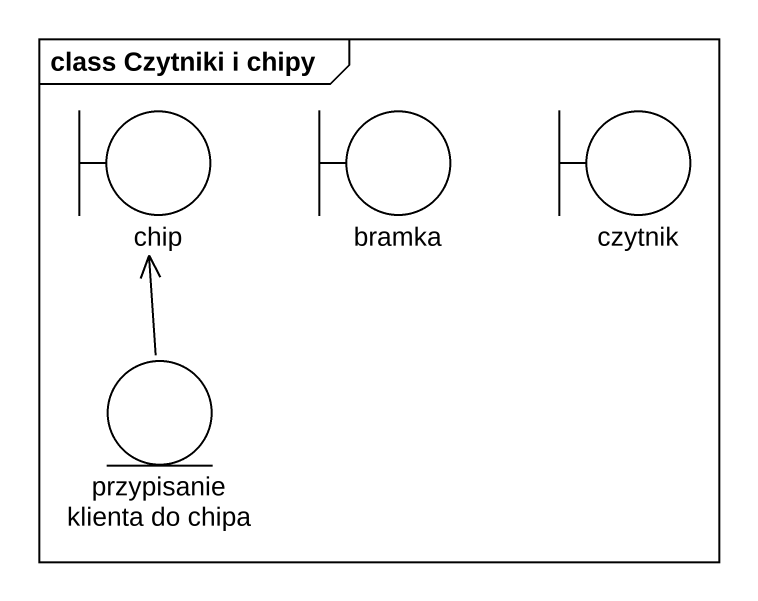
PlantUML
@startuml
mainframe class Czytniki i chipy
boundary chip
boundary bramka
boundary czytnik
entity "przypisanie klienta do chipa" as przypisanie_klienta_do_chipa
przypisanie_klienta_do_chipa -up-> chip
@enduml
